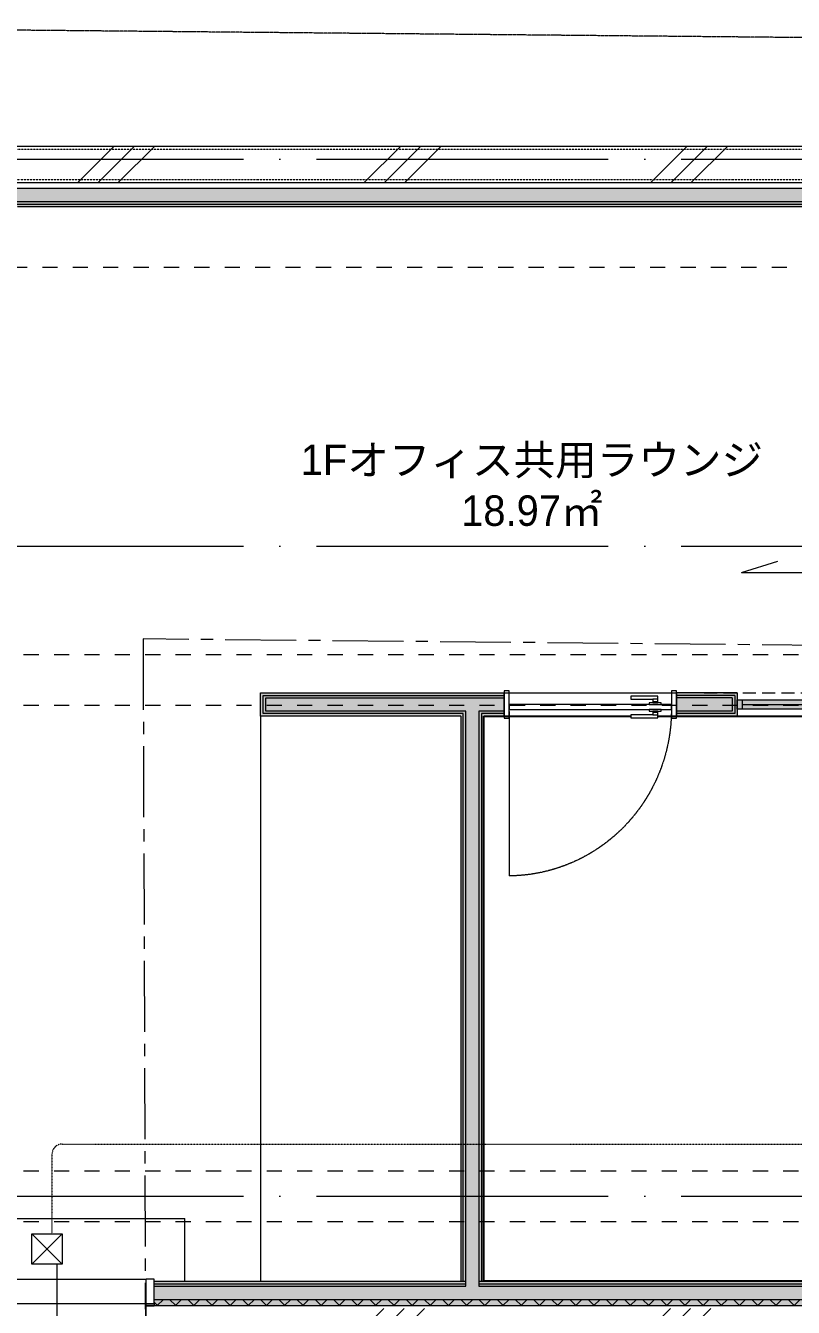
# Model space of a CAD drawing. Header units: millimetres. Extents: x 66582 to 239543, y 3715 to 66615.
# Drawn here: x 73208 to 76997, y 23917 to 30246 of the extents above; entities that cross this region are included whole.
import ezdxf

# ---------------------------------------------------------------- set-up
doc = ezdxf.new("R2010")
doc.units = ezdxf.units.MM
doc.set_wipeout_variables(frame=1)
for name, pattern in [('ACAD_ISO04W100', [30, 24, -3, 0, -3]), ('CENTER', [10.6, 7, -1.2, 1.2, -1.2]), ('DASHED1', [2.5, 1.25, -1.25]), ('DASHED2', [9.525, 6.35, -3.175]), ('ISO-10 一点短鎖線', [4.699, 3.048, -0.762, 0.127, -0.762]), ('VW-01 短破線', [2.116125, 1.058062, -1.058062]), ('ラインタイプ-35', [1.058062, 0.352679, -0.705383])]:
    doc.linetypes.add(name, pattern=pattern)
doc.layers.get('Defpoints').update_dxf_attribs({"color": 252})
for name, color, linetype, lineweight in [('1-0通芯', 2, 'ACAD_ISO04W100', 5), ('1-1 躯体', 6, 'Continuous', 18), ('1-12 天伏図', 1, 'Continuous', 13), ('1-16 雑工事', 2, 'Continuous', 13), ('1-18 敷地境界線', 6, 'Continuous', 20), ('1-3 内装仕上', 7, 'Continuous', 15), ('1-4 金属建具類', 1, 'Continuous', 13), ('10-12 ハッチ', 50, 'Continuous', 13), ('2-4 床伏図', 255, 'Continuous', 13), ('2-6 ハッチ', 2, 'Continuous', 13), ('2-9 室名', 150, 'Continuous', 13), ('一般', 7, 'Continuous', 5)]:
    doc.layers.add(name, color=color, linetype=linetype, lineweight=lineweight)
doc.styles.add('MSPゴシック', font='MS PGothic.ttf')

# ---------------------------------------------------------------- blocks, each defined once
blk = doc.blocks.new('グループ-15')
at = {"color": 255, "linetype": 'Continuous', "lineweight": 13, "transparency": 33554687}
blk.add_wipeout([(49269.2, 18453.5), (49419.2, 18453.5), (49419.2, 18303.5), (49269.2, 18303.5)], dxfattribs=at).dxf.layer = '一般'
at = {"layer": '一般', "color": 1, "linetype": 'Continuous', "lineweight": 13, "true_color": 0xff0000, "transparency": 33554687}
for p, q in [((49419.2, 18453.5), (49269.2, 18303.5)), ((49419.2, 18303.5), (49269.2, 18453.5))]:
    blk.add_line(p, q, dxfattribs=at)
at = {"layer": '一般', "color": 1, "linetype": 'Continuous', "lineweight": 13, "true_color": 0xff0000, "transparency": 33554687, "flags": 128}
blk.add_lwpolyline([(49269.2, 18453.5), (49419.2, 18453.5), (49419.2, 18303.5), (49269.2, 18303.5)], close=True, dxfattribs=at)

msp = doc.modelspace()

# ---------------------------------------------------------------- hatches: boundary and pattern name
at = {"layer": '1-1 躯体', "transparency": 33554687}
h = msp.add_hatch(dxfattribs=at)
h.set_pattern_fill('ANSI37', color=6, scale=20, style=0)
h.set_pattern_definition([(45, (36904.274, 63394.58), (-44.90128, 44.90128), []), (135, (36904.274, 63394.58), (-44.90128, -44.90128), [])])
h.paths.add_polyline_path([(73842.6816, 23925.9572), (80417.6767, 23925.9572), (80417.6767, 23955.9572), (73842.6816, 23955.9572), (73842.6816, 23935.9572)])
at = {"layer": '1-4 金属建具類'}
for points in [[(76327.5055, 26901.586), (76327.5055, 26906.586), (76302.7536, 26906.586), (76302.7536, 26901.586)], [(76327.5055, 26855.586), (76327.5055, 26860.586), (76302.7536, 26860.586), (76302.7536, 26855.586)]]:
    msp.add_hatch(color=256, dxfattribs=at).paths.add_polyline_path(points)
at = {"layer": '10-12 ハッチ', "true_color": 0xaaaaaa, "transparency": 33554687}
h = msp.add_hatch(dxfattribs=at)
h.set_pattern_fill('RC', color=253, scale=50, style=0, pattern_type=2)
h.set_pattern_definition([(45, (79104.3, 63394.6), (-707.107, 707.107), []), (45, (79204.3, 63394.6), (-707.107, 707.107), []), (45, (79304.3, 63394.6), (-707.107, 707.107), [])])
h.paths.add_polyline_path([(85182.6818, 29470.9572), (85857.6814, 29480.9571), (85857.6814, 29065.9574), (85872.6814, 29065.9574), (85872.6814, 29050.9574), (86022.6814, 29050.9574), (86022.6814, 29650.9572), (79274.6814, 29650.9572), (79274.6814, 29470.9572)])
h.paths.add_polyline_path([(85857.6814, 29060.9573), (85855.1816, 29050.9574), (85857.6814, 29050.9574)])
h.paths.add_polyline_path([(71247.2739, 29650.9572), (71247.2739, 25450.6727), (71269.117, 25450.6727), (71269.117, 24913.6906), (71247.2739, 24913.6906), (71247.2739, 23275.9572), (72567.6816, 23275.9572), (72567.6816, 22470.957), (72567.6818, 22470.957), (72747.6816, 22470.957), (72747.6816, 22543.4572), (73047.6816, 22543.4572), (73047.6814, 22543.4572), (73047.6814, 22708.4572), (73047.6816, 22708.4572), (72732.6816, 22708.4572), (72732.6816, 23760.9572), (73047.6816, 23760.9572), (73047.6814, 23760.9572), (73047.6814, 23910.9572), (73047.6816, 23910.9572), (72567.6816, 23910.9572), (72567.6816, 23425.9572), (71427.2739, 23425.9572), (71427.2739, 29470.9572), (72567.6818, 29470.9572), (72567.6818, 29050.9574), (73047.6814, 29050.9574), (73047.6814, 29050.9572), (73047.6814, 29470.9572), (77877.6818, 29470.9572), (77877.6818, 29050.9574), (78357.6814, 29050.9574), (78357.6814, 29470.9572), (78467.6814, 29470.9572), (78467.6814, 29650.9572)])
h.paths.add_polyline_path([(72607.6818, 29437.1109), (72607.6818, 29144.8035), (72607.6818, 29090.9574), (72661.5279, 29090.9574), (72953.8353, 29090.9574), (73007.6814, 29090.9574), (73007.6814, 29144.8035), (73007.6814, 29437.1109), (73007.6814, 29490.957), (72953.8353, 29490.957), (72661.5279, 29490.957), (72607.6818, 29490.957)], flags=16)
h.paths.add_polyline_path([(72623.0664, 29437.1109), (72623.0664, 29144.8035), (72623.0664, 29106.342), (72661.5279, 29106.342), (72953.8353, 29106.342), (72992.2968, 29106.342), (72992.2968, 29144.8035), (72992.2968, 29437.1109), (72992.2968, 29475.5724), (72953.8353, 29475.5724), (72661.5279, 29475.5724), (72623.0664, 29475.5724)], flags=0)
h.paths.add_polyline_path([(77917.6818, 29437.1109), (77917.6818, 29144.8035), (77917.6818, 29090.9574), (77971.5279, 29090.9574), (78263.8353, 29090.9574), (78317.6814, 29090.9574), (78317.6814, 29144.8035), (78317.6814, 29437.1109), (78317.6814, 29490.957), (78263.8353, 29490.957), (77971.5279, 29490.957), (77917.6818, 29490.957)], flags=16)
h.paths.add_polyline_path([(77933.0664, 29437.1109), (77933.0664, 29144.8035), (77933.0664, 29106.342), (77971.5279, 29106.342), (78263.8353, 29106.342), (78302.2968, 29106.342), (78302.2968, 29144.8035), (78302.2968, 29437.1109), (78302.2968, 29475.5724), (78263.8353, 29475.5724), (77971.5279, 29475.5724), (77933.0664, 29475.5724)], flags=0)
h.paths.add_polyline_path([(71269.117, 24913.6906), (71269.117, 25450.6727), (71247.2739, 25450.6727), (71247.2739, 24913.6906)])
h.paths.add_polyline_path([(73842.6816, 23760.9572), (77877.6818, 23760.9572), (77877.6818, 23910.9572), (73842.6816, 23910.9572)])
h.paths.add_polyline_path([(77877.6818, 23910.9572), (77877.6818, 23760.9572), (78357.6814, 23760.9572), (78357.6814, 23910.9572)])
h.paths.add_polyline_path([(78357.6814, 23910.9572), (78357.6814, 23760.9572), (78357.6814, 23745.9572), (84172.6816, 23745.9572), (84172.6816, 23545.9572), (85862.6816, 23545.9572), (85862.6816, 21990.9574), (85377.6818, 21990.9574), (85367.6816, 21990.9574), (85367.6816, 22765.9572), (85217.6816, 22765.9572), (85217.6816, 21855.9572), (86012.6816, 21855.9572), (86012.6816, 23725.9572), (84352.6816, 23725.9572), (84352.6816, 23925.9572), (78357.6814, 23925.9572)])
at = {"layer": '2-6 ハッチ', "linetype": 'Continuous', "true_color": 0xaaaaaa, "transparency": 33554687}
for points in [[(73084.6917, 29440.9572), (73084.6917, 29350.9572), (77367.6814, 29350.9572), (77367.6814, 29440.9572)], [(73840.6816, 23925.9572), (80497.3767, 23925.9572), (80497.3767, 24045.9572), (73840.6816, 24045.9572)], [(73840.6816, 23955.9572), (80497.3767, 23955.9572), (80497.3767, 24045.9572), (73840.6816, 24045.9572)]]:
    msp.add_hatch(color=253, dxfattribs=at).paths.add_polyline_path(points)
at = {"layer": '2-6 ハッチ', "linetype": 'Continuous', "true_color": 0xff7f7f, "transparency": 33554687}
for points in [[(74367.9851, 26836.086), (75570.1296, 26836.086), (75570.1296, 26951.086), (74367.9851, 26951.086)], [(74367.9851, 26836.086), (75570.1296, 26836.086), (75570.1296, 26951.086), (74367.9851, 26951.086)], [(76420.1296, 26836.086), (76720.1296, 26836.086), (76720.1296, 26951.086), (76420.1296, 26951.086)], [(75470.1775, 26881.586), (75470.1775, 24033.4572), (75355.1775, 24033.4572), (75355.1775, 26881.586)], [(75470.1775, 26881.586), (75470.1775, 24033.4572), (75355.1775, 24033.4572), (75355.1775, 26881.586)]]:
    msp.add_hatch(color=11, dxfattribs=at).paths.add_polyline_path(points)
at = {"layer": '2-6 ハッチ', "linetype": 'Continuous', "true_color": 0x70cfe3, "transparency": 33554687}
msp.add_hatch(color=133, dxfattribs=at).paths.add_polyline_path([(80407.3767, 26916.086), (76720.1296, 26916.086), (76720.1296, 26871.086), (80407.3767, 26871.086)])

# ---------------------------------------------------------------- linework, layer by layer
at = {"layer": '1-0通芯', "ltscale": 60, "transparency": 33554687}
for p, q in [((69243.0049, 29585.9572), (90458.2195, 29585.9572)), ((69243.0049, 29585.9572), (90458.2195, 29585.9572)), ((69243.0049, 27675.9572), (90458.2195, 27675.9572)), ((69243.0049, 27675.9572), (90458.2195, 27675.9572)), ((69243.0049, 24465.9572), (88529.31, 24465.9572))]:
    msp.add_line(p, q, dxfattribs=at)
at = {"layer": '1-1 躯体'}
for p, q in [((71247.2739, 29650.9572), (78467.6814, 29650.9572)), ((73047.6814, 29470.9572), (77877.6818, 29470.9572)), ((77367.6814, 29440.9572), (73047.6814, 29440.9572)), ((73842.6816, 23955.9572), (80432.3767, 23955.9572)), ((73842.6816, 23925.9572), (84352.6816, 23925.9572))]:
    msp.add_line(p, q, dxfattribs=at)
at = {"layer": '1-1 躯体', "linetype": 'ラインタイプ-35'}
for p, q in [((71262.2739, 29635.9572), (78467.6814, 29635.9572)), ((73047.6814, 29485.9572), (77877.6818, 29485.9572))]:
    msp.add_line(p, q, dxfattribs=at)
at = {"layer": '1-1 躯体', "linetype": 'Continuous', "transparency": 33554687}
for p, q in [((75555.1775, 26951.086), (75570.1296, 26951.086)), ((75570.1296, 26951.086), (75570.1296, 26836.086))]:
    msp.add_line(p, q, dxfattribs=at)
at = {"layer": '1-12 天伏図', "linetype": 'DASHED1', "ltscale": 60, "transparency": 33554687}
msp.add_line((77865.1818, 29050.9572), (73047.6814, 29050.9572), dxfattribs=at)
for points in [[(73047.6814, 27140.9572), (77877.6818, 27140.9572)], [(73047.6814, 24590.9572), (77877.6818, 24590.9572)], [(73047.6814, 24340.9572), (77877.6818, 24340.9572)]]:
    msp.add_lwpolyline(points, dxfattribs=at)
at = {"layer": '1-16 雑工事', "ltscale": 80}
for p, q in [((73053.7105, 24355.9572), (73992.6816, 24355.9572)), ((73992.6816, 24045.9572), (73992.6816, 24355.9572)), ((73087.6816, 24055.9572), (73802.6816, 24055.9572)), ((73802.6816, 23935.9572), (73802.6816, 24055.9572)), ((73842.6816, 24055.9572), (73802.6816, 24055.9572)), ((73842.6816, 24045.9572), (73842.6816, 24055.9572))]:
    msp.add_line(p, q, dxfattribs=at)
at = {"layer": '1-18 敷地境界線', "color": 10, "linetype": 'CENTER', "ltscale": 50}
for p, q in [((73787.3265, 27217.3313), (73804.3168, 22106.1739)), ((88852.5408, 27075.1369), (73787.3265, 27217.3313))]:
    msp.add_line(p, q, dxfattribs=at)
at = {"layer": '1-3 内装仕上', "lineweight": 9, "ltscale": 80}
for p, q in [((77367.6814, 29375.9572), (73142.6814, 29375.9572)), ((77367.6814, 29363.4572), (73155.1814, 29363.4572)), ((77367.6814, 29350.9572), (73167.6814, 29350.9572)), ((74367.6294, 26951.086), (75570.1296, 26951.086)), ((74367.6294, 26836.086), (74367.6294, 26951.086)), ((74367.6294, 26951.086), (75570.1296, 26951.086)), ((74380.1294, 26938.586), (75570.1296, 26938.586)), ((74380.1294, 26848.586), (74380.1294, 26938.586)), ((74392.6294, 26926.086), (75570.1296, 26926.086)), ((74392.6294, 26861.086), (74392.6294, 26926.086)), ((75355.1775, 26836.086), (74367.5773, 26836.086)), ((75367.6775, 26848.586), (74380.1294, 26848.586)), ((75380.1775, 26861.086), (74392.6294, 26861.086)), ((75355.1775, 26836.086), (75355.1775, 24045.9572)), ((75367.6775, 24045.9572), (75367.6775, 26848.586)), ((75380.1775, 24020.9572), (75380.1775, 26861.086)), ((75570.1296, 26861.086), (75445.1775, 26861.086)), ((75445.1775, 26861.086), (75445.1775, 24020.9572)), ((75570.1296, 26848.586), (75457.6775, 26848.586)), ((75457.6775, 26848.586), (75457.6775, 24045.9572)), ((75470.1775, 26836.086), (75470.1775, 24045.9572)), ((75570.1296, 26836.086), (75470.1775, 26836.086)), ((73842.6816, 24045.9572), (75380.1775, 24045.9572)), ((73842.6816, 23935.9572), (73842.6816, 24045.9572)), ((73842.6816, 24033.4572), (75380.1775, 24033.4572)), ((73842.6816, 24020.9572), (75380.1775, 24020.9572)), ((75445.1775, 24045.9572), (80392.6767, 24045.9572)), ((75445.1775, 24033.4572), (80405.1767, 24033.4572)), ((75445.1775, 24020.9572), (80417.6767, 24020.9572))]:
    msp.add_line(p, q, dxfattribs=at)
at = {"layer": '1-3 内装仕上', "linetype": 'DASHED2', "lineweight": 9, "ltscale": 10}
for p, q in [((76557.6296, 26951.086), (80392.6767, 26951.086)), ((80392.6767, 26836.086), (76557.6296, 26836.086))]:
    msp.add_line(p, q, dxfattribs=at)
at = {"layer": '1-3 内装仕上', "lineweight": 9}
for points in [[(76720.1296, 26951.086), (76420.1296, 26951.086)], [(76707.6296, 26938.586), (76420.1296, 26938.586)], [(76695.1296, 26926.086), (76420.1296, 26926.086)], [(76695.1296, 26926.086), (76695.1296, 26861.086)], [(76707.6296, 26938.586), (76707.6296, 26848.586)], [(76720.1296, 26951.086), (76720.1296, 26836.086)], [(76695.1296, 26861.086), (76420.1296, 26861.086)], [(76707.6296, 26848.586), (76420.1296, 26848.586)], [(76720.1296, 26836.086), (76420.1296, 26836.086)], [(76745.1296, 26893.586), (80367.6767, 26893.586)]]:
    msp.add_lwpolyline(points, dxfattribs=at)
for points in [[(76720.1296, 26916.086), (80392.6767, 26916.086), (80392.6767, 26871.086), (76720.1296, 26871.086)], [(76720.1296, 26916.086), (76745.1296, 26916.086), (76745.1296, 26871.086), (76720.1296, 26871.086)]]:
    msp.add_lwpolyline(points, close=True, dxfattribs=at)
at = {"layer": '1-4 金属建具類'}
for p, q in [((75595.1296, 26961.086), (75570.1296, 26961.086)), ((75570.1296, 26961.086), (75570.1296, 26826.086)), ((75570.1296, 26836.086), (75570.1296, 26951.086)), ((75570.1296, 26951.086), (76420.1296, 26951.086)), ((75570.1296, 26836.086), (75570.1296, 26951.086)), ((75570.1296, 26951.086), (76420.1296, 26951.086)), ((75595.1296, 26826.086), (75595.1296, 26961.086)), ((76420.1296, 26961.086), (76395.1296, 26961.086)), ((76395.1296, 26961.086), (76395.1296, 26826.086)), ((76420.1296, 26826.086), (76420.1296, 26961.086)), ((76420.1296, 26951.086), (76420.1296, 26836.086)), ((76420.1296, 26951.086), (76420.1296, 26836.086)), ((76420.1296, 26836.086), (75570.1296, 26836.086)), ((76420.1296, 26836.086), (75570.1296, 26836.086)), ((76395.1296, 26893.586), (75595.1296, 26893.586)), ((75595.1296, 26893.586), (75595.1296, 26868.586)), ((76395.1296, 26893.586), (75595.1296, 26893.586)), ((75595.1296, 26893.586), (75595.1296, 26868.586)), ((75595.1296, 26868.586), (76395.1296, 26868.586)), ((75595.1296, 26868.586), (76395.1296, 26868.586)), ((76395.1296, 26868.586), (76395.1296, 26893.586)), ((76395.1296, 26868.586), (76395.1296, 26893.586)), ((75570.1296, 26826.086), (75595.1296, 26826.086)), ((76395.1296, 26826.086), (76420.1296, 26826.086)), ((73087.6816, 23935.9572), (73842.6816, 23935.9572)), ((73802.6816, 23935.9572), (73842.6816, 23935.9572)), ((73802.6816, 23783.9572), (73802.6816, 23935.9572)), ((73842.6816, 23935.9572), (73842.6816, 23922.6237))]:
    msp.add_line(p, q, dxfattribs=at)
at = {"layer": '1-4 金属建具類', "linetype": 'ISO-10 一点短鎖線'}
msp.add_line((75596.581, 26047.2714), (75596.581, 26858.7822), dxfattribs=at)
msp.add_open_spline([(76395.1296, 26867.364), (76395.1244, 26827.0731), (76391.2413, 26786.9758), (76387.3478, 26746.8795), (76379.6137, 26707.3618), (76371.8695, 26667.8462), (76360.3589, 26629.2888), (76348.8385, 26590.7344), (76333.6623, 26553.5085), (76318.4766, 26516.2866), (76299.781, 26480.7508), (76281.0763, 26445.22), (76259.0413, 26411.7164), (76236.9977, 26378.2188), (76211.8355, 26347.0702), (76186.6654, 26315.9283), (76158.6183, 26287.4347), (76130.564, 26258.9485), (76099.9022, 26233.3842), (76069.2338, 26207.828), (76036.2525, 26185.4393), (76003.2655, 26163.0592), (75968.2824, 26144.0616), (75933.2945, 26125.0733), (75896.6465, 26109.6498), (75859.9945, 26094.236), (75822.0345, 26082.5352), (75784.0714, 26070.8444), (75745.165, 26062.9789), (75706.2566, 26055.1237), (75666.7784, 26051.1693), (75631.0321, 26047.5982), (75595.1296, 26047.2563)], degree=2, knots=[0, 0, 0, 0.0625012799, 0.0625012799, 0.1250025111, 0.1250025111, 0.1875036469, 0.1875036469, 0.2500046438, 0.2500046438, 0.3125054638, 0.3125054638, 0.3750060751, 0.3750060751, 0.437506454, 0.437506454, 0.5000065855, 0.5000065855, 0.5625064639, 0.5625064639, 0.6250060933, 0.6250060933, 0.6875054876, 0.6875054876, 0.7500046696, 0.7500046696, 0.8125036707, 0.8125036707, 0.8750025293, 0.8750025293, 0.9375012897, 0.9375012897, 0.9940906152, 0.9940906152, 0.9940906152], dxfattribs=at)
at = {"layer": '2-4 床伏図'}
for points in [[(76740.4405, 27545.063), (76920.427, 27601.0808)], [(76740.4405, 27545.063), (79516.3098, 27545.063)], [(74367.5773, 26836.086), (74367.5773, 24045.9572)]]:
    msp.add_lwpolyline(points, dxfattribs=at)
at = {"layer": 'Defpoints'}
msp.add_line((73802.6816, 23925.9572), (73842.6816, 23925.9572), dxfattribs=at)
msp.add_lwpolyline([(75470.1775, 26836.086), (80392.6767, 26836.086), (80392.6767, 24045.9572), (75470.1775, 24045.9572)], close=True, dxfattribs=at)
at = {"layer": '一般', "color": 1, "linetype": 'VW-01 短破線', "lineweight": 13, "true_color": 0xff0000, "transparency": 33554687}
msp.add_line((73387.6814, 24722.7858), (80766.8158, 24722.7858), dxfattribs=at)
msp.add_arc((73387.6814, 24672.7858), 50, 90, 180, dxfattribs=at)

# ---------------------------------------------------------------- texts
at = {"layer": '2-9 室名', "ltscale": 80, "insert": (75706.4967, 28177.0421), "char_height": 150.481771, "attachment_point": 2, "line_spacing_factor": 0.999868, "style": 'MSPゴシック'}
msp.add_mtext('1Fオフィス共用ラウンジ\\P18.97㎡', dxfattribs=at)

# ---------------------------------------------------------------- next in the draw order: wipeouts: each hides what was drawn before it
msp.add_wipeout([(76345.1296, 26860.586), (76345.1296, 26868.586), (76285.1296, 26868.586), (76285.1296, 26860.586)]).dxf.layer = '1-4 金属建具類'

# ---------------------------------------------------------------- next in the draw order: linework, layer by layer
at = {"layer": '1-4 金属建具類', "flags": 128}
msp.add_lwpolyline([(76345.1296, 26860.586), (76345.1296, 26868.586), (76285.1296, 26868.586), (76285.1296, 26860.586)], close=True, dxfattribs=at)

# ---------------------------------------------------------------- next in the draw order: wipeouts: each hides what was drawn before it
for points in [[(76345.1296, 26893.586), (76345.1296, 26901.586), (76285.1296, 26901.586), (76285.1296, 26893.586)], [(76327.5055, 26827.751), (76327.5055, 26842.751), (76195.0055, 26842.751), (76195.0055, 26827.751)]]:
    msp.add_wipeout(points).dxf.layer = '1-4 金属建具類'

# ---------------------------------------------------------------- next in the draw order: linework, layer by layer
for points in [[(76345.1296, 26893.586), (76345.1296, 26901.586), (76285.1296, 26901.586), (76285.1296, 26893.586)], [(76327.5055, 26827.751), (76327.5055, 26842.751), (76195.0055, 26842.751), (76195.0055, 26827.751)]]:
    msp.add_lwpolyline(points, close=True, dxfattribs=at)

# ---------------------------------------------------------------- next in the draw order: wipeouts: each hides what was drawn before it
for points in [[(76327.5055, 26919.421), (76327.5055, 26934.421), (76195.0055, 26934.421), (76195.0055, 26919.421)], [(76327.5055, 26842.751), (76327.5055, 26860.586), (76302.7536, 26860.586), (76302.7536, 26842.751)]]:
    msp.add_wipeout(points).dxf.layer = '1-4 金属建具類'

# ---------------------------------------------------------------- next in the draw order: linework, layer by layer
for points in [[(76327.5055, 26919.421), (76327.5055, 26934.421), (76195.0055, 26934.421), (76195.0055, 26919.421)], [(76327.5055, 26842.751), (76327.5055, 26860.586), (76302.7536, 26860.586), (76302.7536, 26842.751)], [(76327.5055, 26855.586), (76327.5055, 26860.586), (76302.7536, 26860.586), (76302.7536, 26855.586)]]:
    msp.add_lwpolyline(points, close=True, dxfattribs=at)

# ---------------------------------------------------------------- next in the draw order: wipeouts: each hides what was drawn before it
msp.add_wipeout([(76327.5055, 26901.586), (76327.5055, 26919.421), (76302.7536, 26919.421), (76302.7536, 26901.586)]).dxf.layer = '1-4 金属建具類'

# ---------------------------------------------------------------- next in the draw order: linework, layer by layer
at = {"layer": '1-12 天伏図', "linetype": 'DASHED1', "ltscale": 60, "transparency": 33554687}
msp.add_lwpolyline([(73047.6814, 26890.9572), (77877.6818, 26890.9572)], dxfattribs=at)
at = {"layer": '1-18 敷地境界線', "linetype": 'CENTER'}
msp.add_lwpolyline([(70777.2426, 30245.8759), (70814.2727, 19106.1739), (91059.5492, 19106.1739), (88019.4746, 30083.1335)], close=True, dxfattribs=at)
at = {"layer": '1-4 金属建具類', "flags": 128}
for points in [[(76327.5055, 26901.586), (76327.5055, 26919.421), (76302.7536, 26919.421), (76302.7536, 26901.586)], [(76327.5055, 26901.586), (76327.5055, 26906.586), (76302.7536, 26906.586), (76302.7536, 26901.586)]]:
    msp.add_lwpolyline(points, close=True, dxfattribs=at)

# ---------------------------------------------------------------- next in the draw order: block references
at = {"layer": '一般', "color": 7, "transparency": 33554687}
msp.add_blockref('グループ-15', (23968.5107, 5826.734), dxfattribs=at)

# ---------------------------------------------------------------- next in the draw order: linework, layer by layer
at = {"layer": '一般', "color": 1, "linetype": 'VW-01 短破線', "lineweight": 13, "true_color": 0xff0000, "transparency": 33554687}
msp.add_line((73337.6814, 24672.7858), (73337.6814, 24280.2714), dxfattribs=at)
at = {"layer": '一般', "color": 1, "linetype": 'Continuous', "lineweight": 13, "true_color": 0xff0000, "transparency": 33554687}
msp.add_line((73362.6814, 23705.9109), (73362.6814, 24130.2714), dxfattribs=at)

doc.saveas('drawing.dxf')
